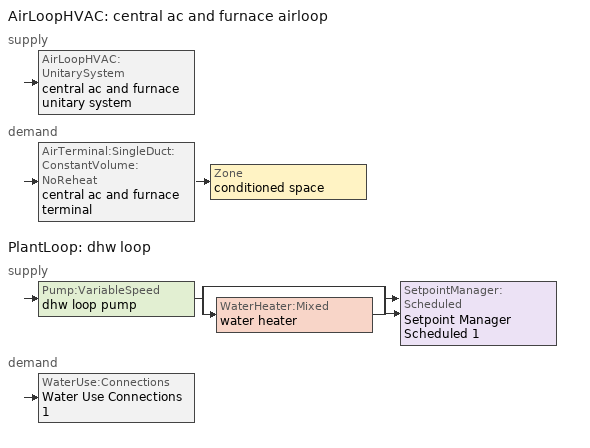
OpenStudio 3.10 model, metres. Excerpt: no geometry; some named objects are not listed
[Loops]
AirLoopHVAC 'central ac and furnace airloop'
 supply: AirLoopHVAC:UnitarySystem 'central ac and furnace unitary system'
 demand: AirTerminal:SingleDuct:ConstantVolume:NoReheat 'central ac and furnace terminal' > Zone 'conditioned space'
PlantLoop 'dhw loop'
 supply: Pump:VariableSpeed 'dhw loop pump' > split
  | bypass
  | WaterHeater:Mixed 'water heater'
  join > SetpointManager:Scheduled 'Setpoint Manager Scheduled 1'
 demand: WaterUse:Connections 'Water Use Connections 1'
[Sizing:Zone] Zone Cooling Design Supply Air Temperature Input Method=SupplyAirTemperature; Zone Cooling Design Supply Air Temperature {C}=14; Zone Cooling Design Supply Air Temperature Difference {deltaC}=11.11; Zone Heating Design Supply Air Temperature Input Method=SupplyAirTemperature; Zone Heating Design Supply Air Temperature {C}=40; Zone Heating Design Supply Air Temperature Difference {deltaC}=11.11; Zone Cooling Design Supply Air Humidity Ratio {kg-H2O/kg-air}=0.0085; Zone Heating Design Supply Air Humidity Ratio {kg-H2O/kg-air}=0.008; Cooling Design Air Flow Method=DesignDay; Heating Design Air Flow Method=DesignDay; Account for Dedicated Outdoor Air System=No; Dedicated Outdoor Air System Control Strategy=NeutralSupplyAir; Dedicated Outdoor Air Low Setpoint Temperature for Design {C}=autosize; Dedicated Outdoor Air High Setpoint Temperature for Design {C}=autosize; Zone Load Sizing Method=Sensible Load Only No Latent Load; Zone Latent Cooling Design Supply Air Humidity Ratio Input Method=HumidityRatioDifference; Zone Cooling Design Supply Air Humidity Ratio Difference {kgWater/kgDryAir}=0.005; Zone Latent Heating Design Supply Air Humidity Ratio Input Method=HumidityRatioDifference; Zone Humidification Design Supply Air Humidity Ratio Difference {kgWater/kgDryAir}=0.005; Sizing Option=Coincident
conditioned space; basement - unconditioned
[Zone equipment]
conditioned space: central ac and furnace terminal
[Coil:Cooling:DX:SingleSpeed]
central ac and furnace clg coil: Availability Schedule=Always On Discrete; Rated Total Cooling Capacity {W}=5826.25; Rated Sensible Heat Ratio=0.708; Rated COP {W/W}=3.76393; Rated Air Flow Rate {m3/s}=0.29868; Rated Evaporator Fan Power Per Volume Flow Rate 2017 {W/(m3/s)}=773.3; Rated Evaporator Fan Power Per Volume Flow Rate 2023 {W/(m3/s)}=934.4; Total Cooling Capacity Function of Temperature Curve=Cool-CAP-fT1; Total Cooling Capacity Function of Flow Fraction Curve=Cool-CAP-fFF1; Energy Input Ratio Function of Temperature Curve=Cool-EIR-fT1; Energy Input Ratio Function of Flow Fraction Curve=Cool-EIR-fFF1; Part Load Fraction Correlation Curve=Cool-PLF-fPLR1; Minimum Outdoor Dry-Bulb Temperature for Compressor Operation {C}=-25; Nominal Time for Condensate Removal to Begin {s}=1000; Ratio of Initial Moisture Evaporation Rate and Steady State Latent Capacity=1.5; Maximum Cycling Rate {cycles/hr}=3; Latent Capacity Time Constant {s}=45; Condenser Type=AirCooled; Evaporative Condenser Effectiveness=0.9; Evaporative Condenser Air Flow Rate {m3/s}=autosize; Evaporative Condenser Pump Rated Power Consumption {W}=autosize; Crankcase Heater Capacity {W}=15.8217; Maximum Outdoor Dry-Bulb Temperature for Crankcase Heater Operation {C}=10; Basin Heater Capacity {W/K}=0; Basin Heater Setpoint Temperature {C}=2
[Coil:Heating:Gas]
central ac and furnace htg coil: Availability Schedule=Always On Discrete; Gas Burner Efficiency=0.78; Nominal Capacity {W}=19213.7; On Cycle Parasitic Electric Load {W}=0; Off Cycle Parasitic Gas Load {W}=0; Fuel Type=NaturalGas
[EnergyManagementSystem:Sensor]
Name | Output Variable or Output Meter Index Key | Output Variable or Output Meter
central_ac_and_furnace_clg_coil_s | central ac and furnace clg coil | Cooling Coil Total Cooling Energy
central_ac_and_furnace_htg_coil_s | central ac and furnace htg coil | Heating Coil Heating Energy
water_heater_energy | water heater | Water Heater NaturalGas Rate
water_heater_on_cycle_parasitic | water heater | Water Heater On Cycle Parasitic Electricity Rate
water_heater_off_cycle_parasitic | water heater | Water Heater Off Cycle Parasitic Electricity Rate
fridge_tin_s; tin_s | conditioned space | Zone Mean Air Temperature
win_s | conditioned space | Zone Air Humidity Ratio
tout_s | conditioned space | Zone Outdoor Air Drybulb Temperature
central_ac_and_furnace_airloop_0_DZ_T_s | basement - unconditioned | Zone Air Temperature
central_ac_and_furnace_airloop_0_DZ_W_s | basement - unconditioned | Zone Mean Air Humidity Ratio
conditioned_space_htg_unmet_s | conditioned space | Zone Heating Setpoint Not Met Time
conditioned_space_clg_unmet_s | conditioned space | Zone Cooling Setpoint Not Met Time
[AirLoopHVAC:UnitarySystem]
central ac and furnace unitary system: Control Type=Load; Controlling Zone or Thermostat Location=conditioned space; Dehumidification Control Type=None; Availability Schedule=Always On Discrete; Supply Fan=central ac and furnace supply fan; Fan Placement=BlowThrough; Supply Air Fan Operating Mode Schedule=central ac and furnace auto fan schedule; Heating Coil=central ac and furnace htg coil; DX Heating Coil Sizing Ratio=1; Cooling Coil=central ac and furnace clg coil; Use DOAS DX Cooling Coil=No; DOAS DX Cooling Coil Leaving Minimum Air Temperature {C}=2; Latent Load Control=SensibleOnlyLoadControl; Supply Air Flow Rate Method During Cooling Operation=SupplyAirFlowRate; Supply Air Flow Rate During Cooling Operation {m3/s}=0.26901; Supply Air Flow Rate Method During Heating Operation=SupplyAirFlowRate; Supply Air Flow Rate During Heating Operation {m3/s}=0.618723; Supply Air Flow Rate Method When No Cooling or Heating is Required=SupplyAirFlowRate; Supply Air Flow Rate When No Cooling or Heating is Required {m3/s}=0; No Load Supply Air Flow Rate Control Set To Low Speed=Yes; Maximum Supply Air Temperature {C}=48.8889; Maximum Outdoor Dry-Bulb Temperature for Supplemental Heater Operation {C}=21; Ancilliary On-Cycle Electric Power {W}=0; Ancilliary Off-Cycle Electric Power {W}=0
[AirLoopHVAC]
central ac and furnace airloop: Availability Schedule=Always On Discrete; Design Supply Air Flow Rate {m3/s}=0.618723; Design Return Air Flow Fraction of Supply Air Flow=1
[Sizing:System]
central ac and furnace airloop: Central Heating Maximum System Air Flow Ratio=0.3; Preheat Design Temperature {C}=7; Preheat Design Humidity Ratio {kg-H2O/kg-Air}=0.008; Precool Design Temperature {C}=12.8; Precool Design Humidity Ratio {kg-H2O/kg-Air}=0.008; Central Cooling Design Supply Air Temperature {C}=12.8; Central Heating Design Supply Air Temperature {C}=16.7; 100% Outdoor Air in Cooling=Yes; 100% Outdoor Air in Heating=Yes; Central Cooling Design Supply Air Humidity Ratio {kg-H2O/kg-Air}=0.0085; Zone Maximum Outdoor Air Fraction=1; Cooling Supply Air Flow Rate Per Floor Area {m3/s-m2}=0.00996765; Cooling Fraction of Autosized Cooling Supply Air Flow Rate=1; Cooling Supply Air Flow Rate Per Unit Cooling Capacity {m3/s-W}=3.94755e-05; Heating Supply Air Flow Rate Per Floor Area {m3/s-m2}=0.00996765; Heating Fraction of Autosized Heating Supply Air Flow Rate=1; Heating Fraction of Autosized Cooling Supply Air Flow Rate=1; Heating Supply Air Flow Rate Per Unit Heating Capacity {m3/s-W}=3.15882e-05; Cooling Design Capacity Method=CoolingDesignCapacity; Cooling Design Capacity {W}=autosize; Cooling Design Capacity Per Floor Area {W/m2}=234.7; Fraction of Autosized Cooling Design Capacity=1; Heating Design Capacity Method=HeatingDesignCapacity; Heating Design Capacity {W}=autosize; Heating Design Capacity Per Floor Area {W/m2}=157; Fraction of Autosized Heating Design Capacity=1; Central Cooling Capacity Control Method=OnOff; Occupant Diversity=autosize
[AirTerminal:SingleDuct:ConstantVolume:NoReheat]
central ac and furnace terminal: Availability Schedule=Always On Discrete; Maximum Air Flow Rate {m3/s}=0.618723
[ElectricEquipment:Definition] Design Level Calculation Method=EquipmentLevel
Name | Design Level {W} | Fraction Latent | Fraction Radiant | Fraction Lost
clothes washer | 1243.65 | 0.03 | 0.162 | 0.7
dishwasher | 724.42 | 0.3 | 0.18 | 0.4
[PlantLoop]
dhw loop: Fluid Type=Water; Glycol Concentration=0; Maximum Loop Flow Rate {m3/s}=0.01; Plant Loop Volume {m3}=0.003; Load Distribution Scheme=Optimal
[Sizing:Plant]
dhw loop: Loop Type=Heating; Design Loop Exit Temperature {C}=52.6667; Loop Design Temperature Difference {deltaC}=5.55556; Sizing Option=NonCoincident; Zone Timesteps in Averaging Window=1; Coincident Sizing Factor Mode=None
[Pump:VariableSpeed]
dhw loop pump: Rated Flow Rate {m3/s}=0.01; Rated Pump Head {Pa}=1; Rated Power Consumption {W}=0; Motor Efficiency=0.85; Fraction of Motor Inefficiencies to Fluid Stream=0; Coefficient 1 of the Part Load Performance Curve=0; Coefficient 2 of the Part Load Performance Curve=1; Coefficient 3 of the Part Load Performance Curve=0; Coefficient 4 of the Part Load Performance Curve=0; Minimum Flow Rate {m3/s}=0; Pump Control Type=Intermittent; Skin Loss Radiative Fraction=0.5; Design Power Sizing Method=PowerPerFlowPerPressure; Design Electric Power per Unit Flow Rate {W/(m3/s)}=348701.1; Design Shaft Power per Unit Flow Rate per Unit Head {W-s/m3-Pa}=1.28205; Design Minimum Flow Rate Fraction=0
[SetpointManager:Scheduled]
Setpoint Manager Scheduled 1: Control Variable=Temperature; Schedule=dhw temp
[WaterHeater:Mixed]
water heater: Tank Volume {m3}=0.143846; Setpoint Temperature Schedule=water heater setpoint; Deadband Temperature Difference {deltaC}=2; Maximum Temperature Limit {C}=99; Heater Control Type=Cycle; Heater Maximum Capacity {W}=10550.6; Heater Minimum Capacity {W}=0; Heater Fuel Type=NaturalGas; Heater Thermal Efficiency=0.785176; Off Cycle Parasitic Fuel Consumption Rate {W}=0; Off Cycle Parasitic Fuel Type=Electricity; Off Cycle Parasitic Heat Fraction to Tank=0; On Cycle Parasitic Fuel Consumption Rate {W}=0; On Cycle Parasitic Fuel Type=Electricity; On Cycle Parasitic Heat Fraction to Tank=0; Ambient Temperature Indicator=ThermalZone; Ambient Temperature Thermal Zone=basement - unconditioned; Off Cycle Loss Coefficient to Ambient Temperature {W/K}=2.30013; Off Cycle Loss Fraction to Thermal Zone=0.91; On Cycle Loss Coefficient to Ambient Temperature {W/K}=2.30013; On Cycle Loss Fraction to Thermal Zone=1; Use Side Effectiveness=1; Source Side Effectiveness=1; Use Side Design Flow Rate {m3/s}=autosize; Source Side Design Flow Rate {m3/s}=autosize; Indirect Water Heating Recovery Time {hr}=1.5; Source Side Flow Control Mode=IndirectHeatPrimarySetpoint
[WaterHeater:Sizing]
water heater: Design Mode=PeakDraw; Time Storage Can Meet Peak Draw {hr}=0.538503; Time for Tank Recovery {hr}=0; Nominal Tank Volume for Autosizing Plant Connections {m3}=1
[WaterUse:Connections]
Water Use Connections 1: Drain Water Heat Exchanger Type=None; Drain Water Heat Exchanger Destination=Plant; Water Use Equipment Name 1=dhw fixtures; Water Use Equipment Name 2=dhw distribution waste; Water Use Equipment Name 3=clothes washer; Water Use Equipment Name 4=dishwasher
[WaterUse:Equipment:Definition]
Name | Peak Flow Rate {m3/s} | Target Temperature Schedule
dhw fixtures | 1.79434e-05 | mixed water temperature schedule
dhw distribution waste | 6.16797e-06 | mixed water temperature schedule
clothes washer | 5.17561e-06
dishwasher | 5.01845e-06
[EnergyManagementSystem:Subroutine]
central_ac_and_furnace_airloop_0_duct_subroutine: Set AH_MFR = central_ac_and_furnace_airloop_AH_MFR / 1; If AH_MFR > 0; Set AH_Tout = central_ac_and_furnace_airloop_AH_Tout; Set AH_Wout = central_ac_and_furnace_airloop_AH_Wout; Set RA_T = central_ac_and_furnace_airloop_RA_T; Set RA_W = central_ac_and_furnace_airloop_Ra_W; Set Fan_RTF = central_ac_and_furnace_airloop_Fan_RTF; Set DZ_T = central_ac_and_furnace_airloop_0_DZ_T; Set DZ_W = central_ac_and_furnace_airloop_0_DZ_W; Set AH_VFR = central_ac_and_furnace_airloop_AH_VFR / 1; Set h_SA = (@HFnTdbW AH_Tout AH_Wout); Set h_RA = (@HFnTdbW RA_T RA_W); Set h_fg = (@HfgAirFnWTdb AH_Wout AH_Tout); Set h_DZ = (@HFnTdbW DZ_T DZ_W); Set air_cp = 1006.0; Set f_sup = 0.10000000000000002; Set f_ret = 0.1; Set sup_lk_mfr = f_sup * AH_MFR; Set ret_lk_mfr = f_ret * AH_MFR; Set SupTotLkToCond = sup_lk_mfr*(h_RA - h_SA); Set SupLatLkToCond = sup_lk_mfr*h_fg*(RA_W-AH_Wout); Set SupSensLkToCond = SupTotLkToCond-SupLatLkToCond; Set supply_ua = 255.946; Set eTm = 0-((Fan_RTF/(AH_MFR*air_cp))*supply_ua); Set t_sup = DZ_T+((AH_Tout-DZ_T)*(@Exp eTm)); Set SupCondToCond = AH_MFR*air_cp*(t_sup-AH_Tout); Set SupCondToDZ = 0-SupCondToCond; Set return_ua = 47.397; Set eTm = 0-((Fan_RTF/(AH_MFR*air_cp))*return_ua); Set t_ret = DZ_T+((RA_T-DZ_T)*(@Exp eTm)); Set RetCondToRP = AH_MFR*air_cp*(t_ret-RA_T); Set RetCondToDZ = 0-RetCondToRP; Set RetLatLkToRP = 0; Set RetSensLkToRP = ret_lk_mfr*air_cp*(DZ_T-RA_T); Set SupTotLkToDZ = sup_lk_mfr*(h_SA-h_DZ); Set SupLatLkToDZ = sup_lk_mfr*h_fg*(AH_Wout-DZ_W); Set SupSensLkToDZ = SupTotLkToDZ-SupLatLkToDZ; Set FracOutsideToCond = 0.5; Set FracOutsideToDZ = 0.0; Set FracCondToOutside = 0.0; Set FracDZToOutside = 0.5; Set FracDZToCond = 0.5; Set FracCondToDZ = 0.0; Set lk_imbal_vfr = @ABS(f_sup - f_ret) * AH_VFR; Set ImbalLkCondToDZ = lk_imbal_vfr * FracCondToDZ; Set ImbalLkDZToCond = lk_imbal_vfr * FracDZToCond; Set ImbalLkOutsideToCond = lk_imbal_vfr * FracOutsideToCond; Set ImbalLkOutsideToDZ = lk_imbal_vfr * FracOutsideToDZ; Set ImbalLkCondToOutside = lk_imbal_vfr * FracCondToOutside; Set ImbalLkDZToOutside = lk_imbal_vfr * FracDZToOutside; Else; Set SupLatLkToCond = 0; Set SupSensLkToCond = 0; Set SupCondToCond = 0; Set RetCondToRP = 0; Set RetLatLkToRP = 0; Set RetSensLkToRP = 0; Set RetCondToDZ = 0; Set SupCondToDZ = 0; Set SupLatLkToDZ = 0; Set SupSensLkToDZ = 0; Set ImbalLkCondToDZ = 0; Set ImbalLkDZToCond = 0; Set ImbalLkOutsideToCond = 0; Set ImbalLkOutsideToDZ = 0; Set ImbalLkCondToOutside = 0; Set ImbalLkDZToOutside = 0; EndIf; Set central_ac_and_furnace_airloop_0_SupLatLkToCond = SupLatLkToCond; Set central_ac_and_furnace_airloop_0_SupSensLkToCond = SupSensLkToCond; Set central_ac_and_furnace_airloop_0_SupCondToLv = SupCondToCond; Set central_ac_and_furnace_airloop_0_RetCondToRP = RetCondToRP; Set central_ac_and_furnace_airloop_0_RetLatLkToRP = RetLatLkToRP; Set central_ac_and_furnace_airloop_0_RetSensLkToRP = RetSensLkToRP; Set central_ac_and_furnace_airloop_0_RetCondToDZ = RetCondToDZ; Set central_ac_and_furnace_airloop_0_SupCondToDZ = SupCondToDZ; Set central_ac_and_furnace_airloop_0_SupLatLkToDZ = SupLatLkToDZ; Set central_ac_and_furnace_airloop_0_SupSensLkToDZ = SupSensLkToDZ; Set central_ac_and_furnace_airloop_0_ZoneMixCondToDZ = ImbalLkCondToDZ; Set central_ac_and_furnace_airloop_0_ZoneMixDZToCond = ImbalLkDZToCond; Set central_ac_and_furnace_airloop_0_DuctImbalLkSupFanEquivCond = ImbalLkCondToOutside; Set central_ac_and_furnace_airloop_0_DuctImbalLkExhFanEquivCond = ImbalLkOutsideToCond; Set central_ac_and_furnace_airloop_0_DuctImbalLkSupFanEquivDZ = ImbalLkDZToOutside; Set central_ac_and_furnace_airloop_0_DuctImbalLkExhFanEquivDZ = ImbalLkOutsideToDZ
[Schedule:Constant]
Name | Value
Always On Discrete | 1
central ac and furnace auto fan schedule | 0
dhw temp; water heater setpoint | 52.6667
mixed water temperature schedule | 40.5556
[Table:Lookup]
Cool-CAP-fT1: None, 1, 0, Dimensionless, 1.16435, 1.09773, 1.0311, 0.970423, 0.922102, 1.28607, 1.21247, 1.13888, 1.06529, 1, 1.43121, 1.34931, 1.26741, 1.18484, 1.11129
Cool-EIR-fT1: None, 1, 0, Dimensionless, 0.279776, 0.444914, 0.631389, 0.848938, 1.07061, 0.264409, 0.420477, 0.59671, 0.797304, 1, 0.228311, 0.363072, 0.515244, 0.694305, 0.886851
[Curve:Quadratic] Minimum Value of x=0
Name | Coefficient1 Constant | Coefficient2 x | Coefficient3 x**2 | Maximum Value of x | Minimum Curve Output | Maximum Curve Output
Cool-CAP-fFF1 | 0.718664 | 0.417974 | -0.136638 | 2 | 0 | 2
Cool-EIR-fFF1 | 1.14349 | -0.13944 | -0.00404779 | 2 | 0 | 2
Cool-PLF-fPLR1 | 0.92 | 0.08 | 0 | 1 | 0.7 | 1
[Schedule:File]
dishwasher: External File=External File 1; Column Number=8; Rows to Skip at Top=1; Number of Hours of Data=8760; Interpolate to Timestep=Yes; Minutes per Item=60; Translate File With Relative Path=Yes
